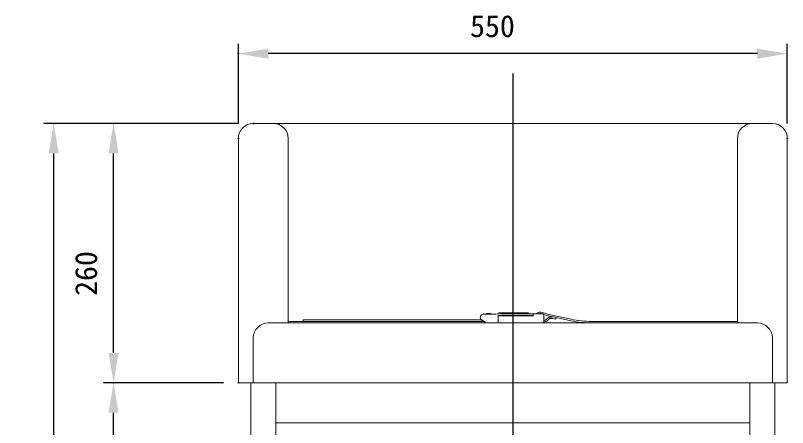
# Model space of a CAD drawing. Units: millimetres, scale not verified. Extents: x -203 to 203, y -143 to 143.
# Drawn here: x -131.8 to -54.5, y -21.5 to 19.8 of the extents above; entities that cross this region are included whole.
import ezdxf
from ezdxf.enums import TextEntityAlignment as Align

# ---------------------------------------------------------------- set-up
doc = ezdxf.new("R2010")
doc.units = ezdxf.units.MM
doc.header["$LTSCALE"] = 0.25
doc.header["$PDMODE"] = 32
doc.header["$PDSIZE"] = 0.05
for name, color, linetype, lineweight in [('0-6_DIMENSION_LINES$02_DIMENSI', 7, 'Continuous', 25), ('0-A_DIMENSION_LINES$03_LINES', 7, 'Continuous', 18), ('0-B_DIMENSION_LINES$01_CENTER_', 7, 'Continuous', 25)]:
    doc.layers.add(name, color=color, linetype=linetype, lineweight=lineweight)
doc.layers.add('0-7_DEFPOINTS', color=7, linetype='Continuous')
doc.styles.add('ＭＳ ゴシック', font='')
doc.styles.get('ＭＳ ゴシック').set_extended_font_data('MS Gothic')

# ---------------------------------------------------------------- blocks, each defined once
blk = doc.blocks.new('D1')
at = {"layer": '0-6_DIMENSION_LINES$02_DIMENSI'}
for p, q in [((100.5, 157.5), (81, 157.5)), ((82, 67.4998), (82, 154.5002)), ((83.5, 64.5), (83, 64.5))]:
    blk.add_line(p, q, dxfattribs=at)
for points in [[(82.5, 154.5002), (81.5, 154.5002), (82, 157.5)], [(81.5, 67.4998), (82.5, 67.4998), (82, 64.5)]]:
    blk.add_solid(points, dxfattribs=at)
at = {"layer": '0-7_DEFPOINTS'}
for p in [(82, 157.5), (102, 157.5), (82, 64.5)]:
    blk.add_point(p, dxfattribs=at)
at = {"layer": '0-6_DIMENSION_LINES$02_DIMENSI', "style": 'ＭＳ ゴシック'}
blk.add_text('930', height=2.199, rotation=90, dxfattribs=at).set_placement((81, 106.7143), align=Align.BOTTOM_LEFT)
blk = doc.blocks.new('D3')
at = {"layer": '0-6_DIMENSION_LINES$02_DIMENSI'}
for p, q in [((100.5, 157.5), (87, 157.5)), ((88, 134.4998), (88, 154.5002)), ((99, 131.5), (87, 131.5))]:
    blk.add_line(p, q, dxfattribs=at)
for points in [[(88.5, 154.5002), (87.5, 154.5002), (88, 157.5)], [(87.5, 134.4998), (88.5, 134.4998), (88, 131.5)]]:
    blk.add_solid(points, dxfattribs=at)
at = {"layer": '0-7_DEFPOINTS'}
for p in [(88, 157.5), (102, 157.5), (100.5, 131.5)]:
    blk.add_point(p, dxfattribs=at)
at = {"layer": '0-6_DIMENSION_LINES$02_DIMENSI', "style": 'ＭＳ ゴシック'}
blk.add_text('260', height=2.199, rotation=90, dxfattribs=at).set_placement((87, 140.2143), align=Align.BOTTOM_LEFT)
blk = doc.blocks.new('D4')
at = {"layer": '0-6_DIMENSION_LINES$02_DIMENSI'}
for p, q in [((99, 131.5), (87, 131.5)), ((88, 67.4998), (88, 128.5002)), ((89.5, 64.5), (89, 64.5))]:
    blk.add_line(p, q, dxfattribs=at)
for points in [[(88.5, 128.5002), (87.5, 128.5002), (88, 131.5)], [(87.5, 67.4998), (88.5, 67.4998), (88, 64.5)]]:
    blk.add_solid(points, dxfattribs=at)
at = {"layer": '0-7_DEFPOINTS'}
for p in [(88, 131.5), (100.5, 131.5), (88, 64.5)]:
    blk.add_point(p, dxfattribs=at)
at = {"layer": '0-6_DIMENSION_LINES$02_DIMENSI', "style": 'ＭＳ ゴシック'}
blk.add_text('670', height=2.199, rotation=90, dxfattribs=at).set_placement((87, 93.6429), align=Align.BOTTOM_LEFT)
blk = doc.blocks.new('D6')
at = {"layer": '0-6_DIMENSION_LINES$02_DIMENSI'}
for p, q in [((100.5, 157.5), (100.5, 165.5)), ((155.5, 157.5), (155.5, 165.5)), ((152.5002, 164.5), (103.4998, 164.5))]:
    blk.add_line(p, q, dxfattribs=at)
for points in [[(103.4998, 165), (103.4998, 164), (100.5, 164.5)], [(152.5002, 164), (152.5002, 165), (155.5, 164.5)]]:
    blk.add_solid(points, dxfattribs=at)
at = {"layer": '0-7_DEFPOINTS'}
for p in [(100.5, 164.5), (100.5, 156), (155.5, 156)]:
    blk.add_point(p, dxfattribs=at)
at = {"layer": '0-6_DIMENSION_LINES$02_DIMENSI', "style": 'ＭＳ ゴシック'}
blk.add_text('550', height=2.199, dxfattribs=at).set_placement((123.7143, 165.5), align=Align.BOTTOM_LEFT)

msp = doc.modelspace()

# ---------------------------------------------------------------- linework, layer by layer
at = {"layer": '0-A_DIMENSION_LINES$03_LINES'}
for p, q in [((-108, 9), (-56, 9)), ((-109.5, -17), (-109.5, 7.5)), ((-104.5, 7.5), (-104.5, -11)), ((-59.5, 7.5), (-59.5, -11)), ((-54.5, 7.5), (-54.5, -17)), ((-83.4077, -9.981), (-83.3077, -9.981)), ((-83.3077, -9.981), (-80.5577, -9.981)), ((-80.5577, -9.981), (-80.4577, -9.981)), ((-79.0212, -9.942), (-78.9562, -9.9685)), ((-85.294, -10.6899), (-102.9985, -10.6899)), ((-84.7859, -10.9246), (-85.133, -10.6747)), ((-84.2216, -10.063), (-84.5874, -10.063)), ((-84.5577, -10.081), (-84.5577, -10.081)), ((-84.3577, -10.081), (-84.3577, -10.081)), ((-83.8115, -10.1088), (-83.6892, -10.1068)), ((-83.5077, -10.1039), (-83.5077, -10.081)), ((-80.0277, -10.261), (-83.5022, -10.261)), ((-83.4777, -10.261), (-83.4777, -10.881)), ((-83.4777, -10.281), (-79.9277, -10.281)), ((-83.4777, -10.881), (-83.4777, -10.281)), ((-79.9777, -10.181), (-79.9777, -10.131)), ((-79.9777, -10.1315), (-79.9777, -10.1815)), ((-79.9777, -10.281), (-79.9777, -10.181)), ((-79.9777, -10.1815), (-79.9777, -10.211)), ((-79.9277, -10.081), (-79.0777, -10.081)), ((-78.8777, -10.281), (-78.8777, -10.781)), ((-78.8341, -10.7285), (-78.8526, -10.7275)), ((-78.8341, -10.7285), (-78.8526, -10.7275)), ((-78.8295, -10.7287), (-78.8341, -10.7285)), ((-78.8295, -10.7287), (-78.8341, -10.7285)), ((-78.8249, -10.7287), (-78.8295, -10.7287)), ((-78.8249, -10.7287), (-78.8295, -10.7287)), ((-78.8203, -10.7286), (-78.8249, -10.7287)), ((-78.8203, -10.7286), (-78.8249, -10.7287)), ((-78.8157, -10.7283), (-78.8203, -10.7286)), ((-78.8157, -10.7283), (-78.8203, -10.7286)), ((-78.8124, -10.7281), (-78.8157, -10.7283)), ((-78.8124, -10.7281), (-78.8157, -10.7283)), ((-78.8091, -10.7277), (-78.8124, -10.7281)), ((-78.8091, -10.7277), (-78.8124, -10.7281)), ((-78.8058, -10.7273), (-78.8091, -10.7277)), ((-78.8058, -10.7273), (-78.8091, -10.7277)), ((-78.8025, -10.7268), (-78.8058, -10.7273)), ((-78.8025, -10.7268), (-78.8058, -10.7273)), ((-78.7993, -10.7262), (-78.8025, -10.7268)), ((-78.7993, -10.7262), (-78.8025, -10.7268)), ((-78.796, -10.7255), (-78.7993, -10.7262)), ((-78.796, -10.7255), (-78.7993, -10.7262)), ((-78.7928, -10.7248), (-78.796, -10.7255)), ((-78.7928, -10.7248), (-78.796, -10.7255)), ((-78.7895, -10.724), (-78.7928, -10.7248)), ((-78.7895, -10.724), (-78.7928, -10.7248)), ((-78.7863, -10.7231), (-78.7895, -10.724)), ((-78.7863, -10.7231), (-78.7895, -10.724)), ((-78.7831, -10.7222), (-78.7863, -10.7231)), ((-78.7831, -10.7222), (-78.7863, -10.7231)), ((-78.7799, -10.7212), (-78.7831, -10.7222)), ((-78.7799, -10.7212), (-78.7831, -10.7222)), ((-78.7767, -10.7202), (-78.7799, -10.7212)), ((-78.7767, -10.7202), (-78.7799, -10.7212)), ((-78.7704, -10.7179), (-78.7767, -10.7202)), ((-78.7704, -10.7179), (-78.7767, -10.7202)), ((-78.7641, -10.7154), (-78.7704, -10.7179)), ((-78.7641, -10.7154), (-78.7704, -10.7179)), ((-78.7578, -10.7128), (-78.7641, -10.7154)), ((-78.7578, -10.7128), (-78.7641, -10.7154)), ((-78.7516, -10.7099), (-78.7578, -10.7128)), ((-78.7516, -10.7099), (-78.7578, -10.7128)), ((-78.7455, -10.7069), (-78.7516, -10.7099)), ((-78.7455, -10.7069), (-78.7516, -10.7099)), ((-78.7394, -10.7038), (-78.7455, -10.7069)), ((-78.7394, -10.7038), (-78.7455, -10.7069)), ((-78.7274, -10.6971), (-78.7394, -10.7038)), ((-78.7274, -10.6971), (-78.7394, -10.7038)), ((-78.7155, -10.6901), (-78.7274, -10.6971)), ((-78.7155, -10.6901), (-78.7274, -10.6971)), ((-78.7031, -10.6823), (-78.7155, -10.6901)), ((-78.7031, -10.6823), (-78.7155, -10.6901)), ((-78.6908, -10.6742), (-78.7031, -10.6823)), ((-78.6908, -10.6742), (-78.7031, -10.6823)), ((-78.6788, -10.6659), (-78.6908, -10.6742)), ((-78.6788, -10.6659), (-78.6908, -10.6742)), ((-78.667, -10.6575), (-78.6788, -10.6659)), ((-78.667, -10.6575), (-78.6788, -10.6659)), ((-78.6439, -10.64), (-78.667, -10.6575)), ((-78.6439, -10.64), (-78.667, -10.6575)), ((-78.6465, -10.8247), (-78.6563, -10.8303)), ((-78.6465, -10.8247), (-78.6563, -10.8303)), ((-78.6367, -10.8189), (-78.6465, -10.8247)), ((-78.6367, -10.8189), (-78.6465, -10.8247)), ((-78.5004, -10.5215), (-78.6439, -10.64)), ((-78.5004, -10.5215), (-78.6439, -10.64)), ((-78.6176, -10.8067), (-78.6367, -10.8189)), ((-78.6176, -10.8067), (-78.6367, -10.8189)), ((-78.5989, -10.794), (-78.6176, -10.8067)), ((-78.5989, -10.794), (-78.6176, -10.8067)), ((-78.5833, -10.7828), (-78.5989, -10.794)), ((-78.5833, -10.7828), (-78.5989, -10.794)), ((-78.5679, -10.7714), (-78.5833, -10.7828)), ((-78.5679, -10.7714), (-78.5833, -10.7828)), ((-78.538, -10.7481), (-78.5679, -10.7714)), ((-78.538, -10.7481), (-78.5679, -10.7714)), ((-78.4317, -10.6588), (-78.538, -10.7481)), ((-78.4317, -10.6588), (-78.538, -10.7481)), ((-78.4838, -10.5087), (-78.5004, -10.5215)), ((-78.4838, -10.5087), (-78.5004, -10.5215)), ((-78.4669, -10.4961), (-78.4838, -10.5087)), ((-78.4669, -10.4961), (-78.4838, -10.5087)), ((-78.4496, -10.484), (-78.4669, -10.4961)), ((-78.4496, -10.484), (-78.4669, -10.4961)), ((-78.4321, -10.4723), (-78.4496, -10.484)), ((-78.4321, -10.4723), (-78.4496, -10.484)), ((-78.4142, -10.4611), (-78.4321, -10.4723)), ((-78.4142, -10.4611), (-78.4321, -10.4723)), ((-78.4072, -10.6389), (-78.4317, -10.6588)), ((-78.4072, -10.6389), (-78.4317, -10.6588)), ((-78.4051, -10.4557), (-78.4142, -10.4611)), ((-78.4051, -10.4557), (-78.4142, -10.4611)), ((-78.3947, -10.6293), (-78.4072, -10.6389)), ((-78.3947, -10.6293), (-78.4072, -10.6389)), ((-78.3959, -10.4505), (-78.4051, -10.4557)), ((-78.3959, -10.4505), (-78.4051, -10.4557)), ((-78.3856, -10.445), (-78.3959, -10.4505)), ((-78.3856, -10.445), (-78.3959, -10.4505)), ((-78.382, -10.6198), (-78.3947, -10.6293)), ((-78.382, -10.6198), (-78.3947, -10.6293)), ((-78.3753, -10.4396), (-78.3856, -10.445)), ((-78.3753, -10.4396), (-78.3856, -10.445)), ((-78.3707, -10.6117), (-78.382, -10.6198)), ((-78.3707, -10.6117), (-78.382, -10.6198)), ((-78.3648, -10.4345), (-78.3753, -10.4396)), ((-78.3648, -10.4345), (-78.3753, -10.4396)), ((-78.3592, -10.6038), (-78.3707, -10.6117)), ((-78.3592, -10.6038), (-78.3707, -10.6117)), ((-78.3542, -10.4296), (-78.3648, -10.4345)), ((-78.3542, -10.4296), (-78.3648, -10.4345)), ((-78.3475, -10.5962), (-78.3592, -10.6038)), ((-78.3475, -10.5962), (-78.3592, -10.6038)), ((-78.3436, -10.4249), (-78.3542, -10.4296)), ((-78.3436, -10.4249), (-78.3542, -10.4296)), ((-78.3356, -10.5889), (-78.3475, -10.5962)), ((-78.3356, -10.5889), (-78.3475, -10.5962)), ((-78.3328, -10.4205), (-78.3436, -10.4249)), ((-78.3328, -10.4205), (-78.3436, -10.4249)), ((-78.3236, -10.582), (-78.3356, -10.5889)), ((-78.3236, -10.582), (-78.3356, -10.5889)), ((-78.3219, -10.4163), (-78.3328, -10.4205)), ((-78.3219, -10.4163), (-78.3328, -10.4205)), ((-78.3113, -10.5754), (-78.3236, -10.582)), ((-78.3113, -10.5754), (-78.3236, -10.582)), ((-78.311, -10.4123), (-78.3219, -10.4163)), ((-78.311, -10.4123), (-78.3219, -10.4163)), ((-78.2988, -10.5692), (-78.3113, -10.5754)), ((-78.2988, -10.5692), (-78.3113, -10.5754)), ((-78.2999, -10.4086), (-78.311, -10.4123)), ((-78.2999, -10.4086), (-78.311, -10.4123)), ((-78.2888, -10.4051), (-78.2999, -10.4086)), ((-78.2888, -10.4051), (-78.2999, -10.4086)), ((-78.2925, -10.5663), (-78.2988, -10.5692)), ((-78.2925, -10.5663), (-78.2988, -10.5692)), ((-78.2861, -10.5635), (-78.2925, -10.5663)), ((-78.2861, -10.5635), (-78.2925, -10.5663)), ((-78.2777, -10.402), (-78.2888, -10.4051)), ((-78.2777, -10.402), (-78.2888, -10.4051)), ((-78.2795, -10.5608), (-78.2861, -10.5635)), ((-78.2795, -10.5608), (-78.2861, -10.5635)), ((-78.2728, -10.5581), (-78.2795, -10.5608)), ((-78.2728, -10.5581), (-78.2795, -10.5608)), ((-78.2665, -10.3991), (-78.2777, -10.402)), ((-78.2665, -10.3991), (-78.2777, -10.402)), ((-78.2661, -10.5556), (-78.2728, -10.5581)), ((-78.2661, -10.5556), (-78.2728, -10.5581)), ((-78.2552, -10.3965), (-78.2665, -10.3991)), ((-78.2552, -10.3965), (-78.2665, -10.3991)), ((-78.2593, -10.5533), (-78.2661, -10.5556)), ((-78.2593, -10.5533), (-78.2661, -10.5556)), ((-78.2525, -10.5511), (-78.2593, -10.5533)), ((-78.2525, -10.5511), (-78.2593, -10.5533)), ((-78.2439, -10.3941), (-78.2552, -10.3965)), ((-78.2439, -10.3941), (-78.2552, -10.3965)), ((-78.2456, -10.549), (-78.2525, -10.5511)), ((-78.2456, -10.549), (-78.2525, -10.5511)), ((-78.2502, -10.3348), (-76.1952, -10.7766)), ((-78.2387, -10.547), (-78.2456, -10.549)), ((-78.2387, -10.547), (-78.2456, -10.549)), ((-78.2326, -10.3921), (-78.2439, -10.3941)), ((-78.2326, -10.3921), (-78.2439, -10.3941)), ((-78.2317, -10.5452), (-78.2387, -10.547)), ((-78.2317, -10.5452), (-78.2387, -10.547)), ((-78.2212, -10.3904), (-78.2326, -10.3921)), ((-78.2212, -10.3904), (-78.2326, -10.3921)), ((-78.2248, -10.5435), (-78.2317, -10.5452)), ((-78.2248, -10.5435), (-78.2317, -10.5452)), ((-78.2178, -10.542), (-78.2248, -10.5435)), ((-78.2178, -10.542), (-78.2248, -10.5435)), ((-78.2068, -10.3886), (-78.2212, -10.3904)), ((-78.2068, -10.3886), (-78.2212, -10.3904)), ((-78.2186, -10.1882), (-76.1637, -10.6299)), ((-78.2107, -10.5406), (-78.2178, -10.542)), ((-78.2107, -10.5406), (-78.2178, -10.542)), ((-78.2037, -10.5394), (-78.2107, -10.5406)), ((-78.2037, -10.5394), (-78.2107, -10.5406)), ((-78.1923, -10.3874), (-78.2068, -10.3886)), ((-78.1923, -10.3874), (-78.2068, -10.3886)), ((-78.1966, -10.5383), (-78.2037, -10.5394)), ((-78.1966, -10.5383), (-78.2037, -10.5394)), ((-78.1895, -10.5373), (-78.1966, -10.5383)), ((-78.1895, -10.5373), (-78.1966, -10.5383)), ((-78.1778, -10.3865), (-78.1923, -10.3874)), ((-78.1778, -10.3865), (-78.1923, -10.3874)), ((-78.1824, -10.5366), (-78.1895, -10.5373)), ((-78.1824, -10.5366), (-78.1895, -10.5373)), ((-78.1753, -10.5359), (-78.1824, -10.5366)), ((-78.1753, -10.5359), (-78.1824, -10.5366)), ((-78.1633, -10.3861), (-78.1778, -10.3865)), ((-78.1633, -10.3861), (-78.1778, -10.3865)), ((-78.1656, -10.5353), (-78.1753, -10.5359)), ((-78.1656, -10.5353), (-78.1753, -10.5359)), ((-78.1559, -10.5349), (-78.1656, -10.5353)), ((-78.1559, -10.5349), (-78.1656, -10.5353)), ((-78.1488, -10.3861), (-78.1633, -10.3861)), ((-78.1488, -10.3861), (-78.1633, -10.3861)), ((-78.1461, -10.5348), (-78.1559, -10.5349)), ((-78.1461, -10.5348), (-78.1559, -10.5349)), ((-78.1342, -10.3864), (-78.1488, -10.3861)), ((-78.1342, -10.3864), (-78.1488, -10.3861)), ((-78.1364, -10.5349), (-78.1461, -10.5348)), ((-78.1364, -10.5349), (-78.1461, -10.5348)), ((-78.1266, -10.5353), (-78.1364, -10.5349)), ((-78.1266, -10.5353), (-78.1364, -10.5349)), ((-78.1197, -10.387), (-78.1342, -10.3864)), ((-78.1197, -10.387), (-78.1342, -10.3864)), ((-78.1169, -10.5358), (-78.1266, -10.5353)), ((-78.1169, -10.5358), (-78.1266, -10.5353)), ((-78.1051, -10.3879), (-78.1197, -10.387)), ((-78.1051, -10.3879), (-78.1197, -10.387)), ((-78.0974, -10.5374), (-78.1169, -10.5358)), ((-78.0974, -10.5374), (-78.1169, -10.5358)), ((-78.0758, -10.3904), (-78.1051, -10.3879)), ((-78.0758, -10.3904), (-78.1051, -10.3879)), ((-78.0779, -10.5396), (-78.0974, -10.5374)), ((-78.0779, -10.5396), (-78.0974, -10.5374)), ((-78.0193, -10.5481), (-78.0779, -10.5396)), ((-78.0193, -10.5481), (-78.0779, -10.5396)), ((-78.0465, -10.3937), (-78.0758, -10.3904)), ((-78.0465, -10.3937), (-78.0758, -10.3904)), ((-77.9878, -10.4015), (-78.0465, -10.3937)), ((-77.9878, -10.4015), (-78.0465, -10.3937)), ((-78.0193, -10.5481), (-77.7055, -10.6156)), ((-77.9878, -10.4015), (-77.674, -10.4689)), ((-77.7055, -10.6156), (-77.674, -10.4689)), ((-106.5, -11), (-57.5, -11)), ((-104.5, -10.8499), (-84.8896, -10.8499)), ((-83.4777, -10.981), (-83.4777, -10.881)), ((-83.4777, -10.881), (-83.4777, -10.981)), ((-79.0777, -10.981), (-83.4777, -10.981)), ((-78.8366, -10.8737), (-78.8835, -10.8712)), ((-78.8366, -10.8737), (-78.8835, -10.8712)), ((-78.8211, -10.874), (-78.8366, -10.8737)), ((-78.8211, -10.874), (-78.8366, -10.8737)), ((-78.8056, -10.8739), (-78.8211, -10.874)), ((-78.8056, -10.8739), (-78.8211, -10.874)), ((-78.798, -10.8736), (-78.8056, -10.8739)), ((-78.798, -10.8736), (-78.8056, -10.8739)), ((-78.7903, -10.8731), (-78.798, -10.8736)), ((-78.7903, -10.8731), (-78.798, -10.8736)), ((-78.7827, -10.8725), (-78.7903, -10.8731)), ((-78.7827, -10.8725), (-78.7903, -10.8731)), ((-78.7751, -10.8717), (-78.7827, -10.8725)), ((-78.7751, -10.8717), (-78.7827, -10.8725)), ((-78.7675, -10.8707), (-78.7751, -10.8717)), ((-78.7675, -10.8707), (-78.7751, -10.8717)), ((-78.76, -10.8695), (-78.7675, -10.8707)), ((-78.76, -10.8695), (-78.7675, -10.8707)), ((-78.7546, -10.8684), (-78.76, -10.8695)), ((-78.7546, -10.8684), (-78.76, -10.8695)), ((-78.7492, -10.8673), (-78.7546, -10.8684)), ((-78.7492, -10.8673), (-78.7546, -10.8684)), ((-78.7438, -10.8661), (-78.7492, -10.8673)), ((-78.7438, -10.8661), (-78.7492, -10.8673)), ((-78.7385, -10.8647), (-78.7438, -10.8661)), ((-78.7385, -10.8647), (-78.7438, -10.8661)), ((-78.7332, -10.8632), (-78.7385, -10.8647)), ((-78.7332, -10.8632), (-78.7385, -10.8647)), ((-78.7279, -10.8616), (-78.7332, -10.8632)), ((-78.7279, -10.8616), (-78.7332, -10.8632)), ((-78.7226, -10.86), (-78.7279, -10.8616)), ((-78.7226, -10.86), (-78.7279, -10.8616)), ((-78.7174, -10.8582), (-78.7226, -10.86)), ((-78.7174, -10.8582), (-78.7226, -10.86)), ((-78.707, -10.8544), (-78.7174, -10.8582)), ((-78.707, -10.8544), (-78.7174, -10.8582)), ((-78.6966, -10.8502), (-78.707, -10.8544)), ((-78.6966, -10.8502), (-78.707, -10.8544)), ((-78.6864, -10.8456), (-78.6966, -10.8502)), ((-78.6864, -10.8456), (-78.6966, -10.8502)), ((-78.6763, -10.8408), (-78.6864, -10.8456)), ((-78.6763, -10.8408), (-78.6864, -10.8456)), ((-78.6662, -10.8357), (-78.6763, -10.8408)), ((-78.6662, -10.8357), (-78.6763, -10.8408)), ((-78.6563, -10.8303), (-78.6662, -10.8357)), ((-78.6563, -10.8303), (-78.6662, -10.8357)), ((-74.0936, -10.8499), (-59.5, -10.8499)), ((-108, -17), (-108, -12.5)), ((-56, -12.5), (-56, -17)), ((-54.5, -17), (-109.5, -17)), ((-108.25, -78), (-108.25, -17)), ((-108.25, -17), (-105.75, -17)), ((-56, -17), (-108, -17)), ((-105.75, -17), (-105.75, -78)), ((-105.75, -21), (-105.75, -17)), ((-105.75, -17), (-58.25, -17)), ((-58.25, -78), (-58.25, -17)), ((-58.25, -17), (-55.75, -17)), ((-58.25, -17), (-58.25, -21)), ((-55.75, -17), (-55.75, -78)), ((-58.25, -21), (-105.75, -21))]:
    msp.add_line(p, q, dxfattribs=at)
msp.add_lwpolyline([(-85.294, -10.8399), (-102.9985, -10.8399), (-102.9985, -10.6899)], dxfattribs=at)
for centre, radius, start, end in [((-108, 7.5), 1.5, 90, 180), ((-106, 7.5), 1.5, 0, 90), ((-58, 7.5), 1.5, 90, 180), ((-56, 7.5), 1.5, 0, 90), ((-83.4077, -10.081), 0.1, 90, 180), ((-80.4577, -10.081), 0.1, 0, 90), ((-79.2284, -10.4515), 0.55, 67.86819, 137.64773), ((-79.2284, -10.4515), 0.4, 67.86819, 112.13181), ((-77.1783, -5.3487), 4.95, 248.95133, 257.86827), ((-85.294, -10.3362), 0.3537, 270, 293.72245), ((-85.294, -10.3362), 0.5037, 270, 303.23536), ((-84.9577, -10.4313), 0.3, 91.28546, 234.24399), ((-80.4777, -210.081), 200, 90.95512, 91.28546), ((-84.5874, -10.3833), 0.3203, 90, 126.9223), ((-84.2216, -10.3769), 0.3139, 57.25123, 90), ((-80.4748, -210.5073), 200.4263, 89.87216, 90.91894), ((-80.0277, -10.211), 0.05, 270, 0), ((-80.0277, -10.1315), 0.05, 0, 89.87105), ((-79.9277, -10.131), 0.05, 90, 180), ((-79.0777, -10.281), 0.2, 0, 90), ((-79.0777, -10.781), 0.2, 270, 0), ((-77.1783, -5.3487), 5.1, 249.76944, 257.86827), ((-74.0936, -0.9999), 10, 257.86827, 270), ((-74.0936, -0.9999), 9.85, 257.86827, 270), ((-106.5, -12.5), 1.5, 90, 180), ((-84.8888, -10.4097), 0.5903, 270, 288.26958), ((-84.5522, -10.6), 0.4, 234.24399, 271.17014), ((-80.4777, -210.081), 199.1226, 90.86326, 91.17014), ((-57.5, -12.5), 1.5, 0, 90)]:
    msp.add_arc(centre, radius, start, end, dxfattribs=at)
at = {"layer": '0-B_DIMENSION_LINES$01_CENTER_'}
msp.add_line((-82, 14), (-82, -89), dxfattribs=at)

# ---------------------------------------------------------------- block references
at = {"layer": '0-6_DIMENSION_LINES$02_DIMENSI'}
for name in ['D6', 'D1', 'D3', 'D4']:
    msp.add_blockref(name, (-210, -148.5), dxfattribs=at)

doc.saveas('drawing.dxf')
